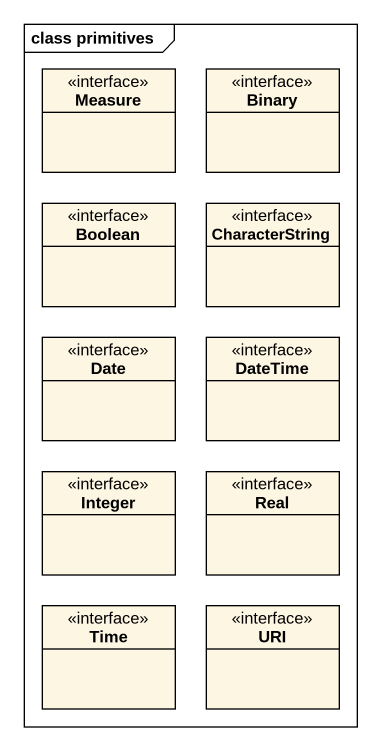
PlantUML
@startuml
mainframe class primitives
hide circle
hide empty members
class Measure <<interface>>
class Binary <<interface>>
class Boolean <<interface>>
class CharacterString <<interface>>
class Date <<interface>>
class DateTime <<interface>>
class Integer <<interface>>
class Real <<interface>>
class Time <<interface>>
class URI <<interface>>
@enduml
